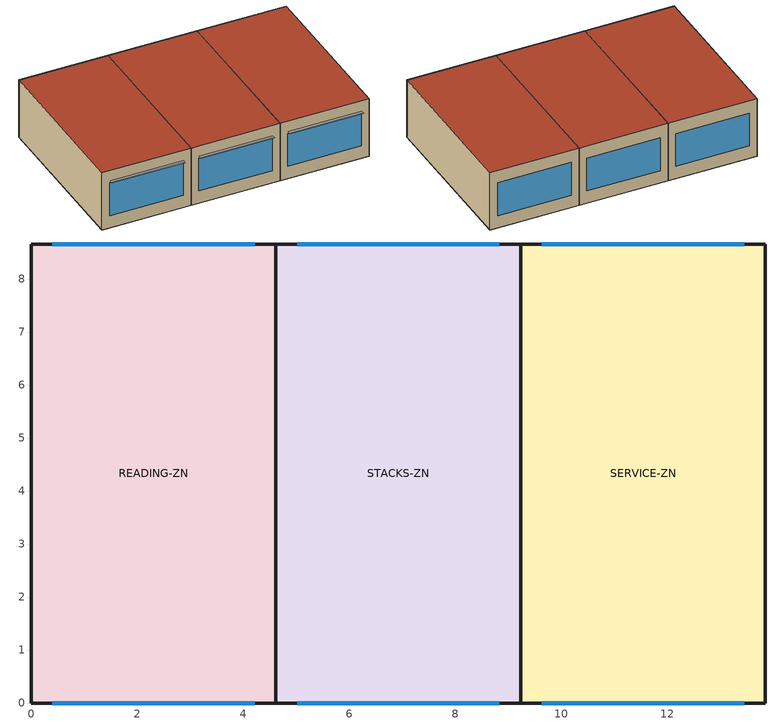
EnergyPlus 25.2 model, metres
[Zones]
READING-ZN
 floor ground (FLOOR-CONSTRUCTION): 0,0 4.62,0 4.62,8.66 0,8.66 z0
 wall outside (WALL-CONSTRUCTION): 4.62,0 0,0 0,8.66 4.62,8.66 4.62,0 z0:3.2
 window (WINDOW-CONSTRUCTION): 4.22,0 0.4,0 / 0.4,8.66 4.22,8.66 z0.68:2.52
 roof outside (ROOF-CONSTRUCTION): 0,8.66 4.62,8.66 4.62,0 0,0 z3.2
STACKS-ZN
 floor ground (FLOOR-CONSTRUCTION): 4.62,0 9.24,0 9.24,8.66 4.62,8.66 z0
 wall outside (WALL-CONSTRUCTION): 9.24,0 4.62,0 4.62,8.66 9.24,8.66 9.24,0 z0:3.2
 window (WINDOW-CONSTRUCTION): 8.84,0 5.02,0 / 5.02,8.66 8.84,8.66 z0.68:2.52
 roof outside (ROOF-CONSTRUCTION): 4.62,8.66 9.24,8.66 9.24,0 4.62,0 z3.2
SERVICE-ZN
 floor ground (FLOOR-CONSTRUCTION): 9.24,0 13.86,0 13.86,8.66 9.24,8.66 z0
 wall outside (WALL-CONSTRUCTION): 13.86,0 9.24,0 9.24,8.66 13.86,8.66 13.86,0 z0:3.2
 window (WINDOW-CONSTRUCTION): 13.46,0 9.64,0 / 9.64,8.66 13.46,8.66 z0.68:2.52
 roof outside (ROOF-CONSTRUCTION): 9.24,8.66 13.86,8.66 13.86,0 9.24,0 z3.2
shading: 0.4,-0.22 4.22,-0.22 4.22,0 0.4,0 z2.64; 5.02,-0.22 8.84,-0.22 8.84,0 5.02,0 z2.64; 9.64,-0.22 13.46,-0.22 13.46,0 9.64,0 z2.64
[Building]
quant-cli-openstudio-task-03-ubuntu: North Axis {deg}=0; Terrain=Suburbs; Loads Convergence Tolerance Value {W}=0.04; Temperature Convergence Tolerance Value {deltaC}=0.4; Solar Distribution=FullExterior; Maximum Number of Warmup Days=25; Minimum Number of Warmup Days=6
[Site:Location]
Synthetic Test USA: Latitude {deg}=39; Longitude {deg}=-104; Time Zone {hr}=-7; Elevation {m}=1600
[Material] Roughness=Rough; Thermal Absorptance=0.9; Solar Absorptance=0.7; Visible Absorptance=0.7
Name | Thickness {m} | Conductivity {W/m-K} | Density {kg/m3} | Specific Heat {J/kg-K}
WALL-MAT | 0.126 | 0.045 | 1100 | 920
ROOF-MAT | 0.1634 | 0.038 | 900 | 900
FLOOR-MAT | 0.18 | 1.2 | 1600 | 800
[WindowMaterial:SimpleGlazingSystem]
LOW-E-GLASS: U-Factor {W/m2-K}=2.6; Solar Heat Gain Coefficient=0.48; Visible Transmittance=0.62
[Construction]
WALL-CONSTRUCTION: WALL-MAT
ROOF-CONSTRUCTION: ROOF-MAT
FLOOR-CONSTRUCTION: FLOOR-MAT
WINDOW-CONSTRUCTION: LOW-E-GLASS
[HVACTemplate:Thermostat]
ENGIWORLD-THERMOSTAT: Heating Setpoint Schedule=HEATING-SP; Cooling Setpoint Schedule=COOLING-SP
[Zone] Type=1; Multiplier=1; Ceiling Height {m}=3.2; Volume {m3}=autocalculate; Floor Area {m2}=autocalculate
READING-ZN; STACKS-ZN; SERVICE-ZN
[HVACTemplate:Zone:IdealLoadsAirSystem] Template Thermostat=ENGIWORLD-THERMOSTAT; System Availability Schedule=HVAC-AVAILABILITY
READING-ZN; STACKS-ZN; SERVICE-ZN
[People] Number of People Calculation Method=People/Area; People per Floor Area {person/m2}=0.04; Fraction Radiant=0.3; Sensible Heat Fraction=autocalculate; Activity Level Schedule=ACTIVITY-SCHEDULE
Name | Zone or ZoneList or Space or SpaceList | Number of People Schedule
READING-PEOPLE | READING | OCCUPANCY-SCHEDULE
STACKS-PEOPLE | STACKS | STACKS-LOAD-SCHEDULE
SERVICE-PEOPLE | SERVICE | SERVICE-LOAD-SCHEDULE
[Lights] Design Level Calculation Method=Watts/Area; Watts per Floor Area {W/m2}=9.2; Return Air Fraction=0; Fraction Radiant=0.42; Fraction Visible=0.18; Fraction Replaceable=1
Name | Zone or ZoneList or Space or SpaceList | Schedule
READING-LIGHTS | READING | OCCUPANCY-SCHEDULE
STACKS-LIGHTS | STACKS | STACKS-LOAD-SCHEDULE
SERVICE-LIGHTS | SERVICE | SERVICE-LOAD-SCHEDULE
[ElectricEquipment] Design Level Calculation Method=Watts/Area; Watts per Floor Area {W/m2}=6.2; Fraction Latent=0; Fraction Radiant=0.3; Fraction Lost=0.2
Name | Zone or ZoneList or Space or SpaceList | Schedule
READING-EQUIPMENT | READING | OCCUPANCY-SCHEDULE
STACKS-EQUIPMENT | STACKS | STACKS-LOAD-SCHEDULE
SERVICE-EQUIPMENT | SERVICE | SERVICE-LOAD-SCHEDULE
[ZoneInfiltration:DesignFlowRate] Schedule=ALWAYS-ON; Design Flow Rate Calculation Method=AirChanges/Hour; Air Changes per Hour {1/hr}=0.5; Constant Term Coefficient=1; Temperature Term Coefficient=0; Velocity Term Coefficient=0; Velocity Squared Term Coefficient=0
Name | Zone or ZoneList or Space or SpaceList
READING-INFILTRATION | READING
STACKS-INFILTRATION | STACKS
SERVICE-INFILTRATION | SERVICE
[Space]
Name | Zone
READING | READING-ZN
STACKS | STACKS-ZN
SERVICE | SERVICE-ZN
[Daylighting:Controls] Daylighting Method=SplitFlux; Availability Schedule=OCCUPANCY-SCHEDULE; Lighting Control Type=Continuous; Minimum Input Power Fraction for Continuous or ContinuousOff Dimming Control=0.3; Minimum Light Output Fraction for Continuous or ContinuousOff Dimming Control=0.2; Number of Stepped Control Steps=1; Probability Lighting will be Reset When Needed in Manual Stepped Control=1; Glare Calculation Azimuth Angle of View Direction Clockwise from Zone y-Axis {deg}=180; Maximum Allowable Discomfort Glare Index=22; Fraction of Lights Controlled by Reference Point 1=0.18; Illuminance Setpoint at Reference Point 1 {lux}=500
Name | Zone or Space | Glare Calculation Daylighting Reference Point | Daylighting Reference Point Name 1
READING-DAYLIGHT-CONTROLS | READING | READING-DAYLIGHT-REF | READING-DAYLIGHT-REF
STACKS-DAYLIGHT-CONTROLS | STACKS | STACKS-DAYLIGHT-REF | STACKS-DAYLIGHT-REF
SERVICE-DAYLIGHT-CONTROLS | SERVICE | SERVICE-DAYLIGHT-REF | SERVICE-DAYLIGHT-REF
[Schedule:Compact]
ALWAYS-ON: Through: 12/31, For: AllDays, Until: 24:00, 1
OCCUPANCY-SCHEDULE: Through: 12/31, For: AllDays, Until: 05:46, 0, Until: 18:14, 1, Until: 24:00, 0
STACKS-LOAD-SCHEDULE: Through: 12/31, For: AllDays, Until: 05:46, 0, Until: 18:14, 0.62, Until: 24:00, 0
SERVICE-LOAD-SCHEDULE: Through: 12/31, For: AllDays, Until: 05:46, 0, Until: 18:14, 0.48, Until: 24:00, 0
HVAC-AVAILABILITY: Through: 12/31, For: AllDays, Until: 01:41, 0, Until: 22:19, 1, Until: 24:00, 0
HEATING-SP: Through: 12/31, For: AllDays, Until: 05:46, 16, Until: 18:14, 21, Until: 24:00, 16
COOLING-SP: Through: 12/31, For: AllDays, Until: 05:46, 30, Until: 18:14, 23.5, Until: 24:00, 30
ACTIVITY-SCHEDULE: Through: 12/31, For: AllDays, Until: 24:00, 120
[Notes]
ENGIWORLD_OPTIMIZATION_METADATA_BEGIN
"case_id": "quant-cli-openstudio-task-03-ubuntu",
"design_variables": {
"cooling_setpoint_c": 23.5,
"daylight_control_fraction": 0.18,
"economizer_fraction": 0.2,
"equipment_w_per_m2": 6.2,
"exterior_wall_area_m2": 168.0,
"floor_area_m2": 120.0,
"heating_setpoint_c": 21.0,
"hvac_availability_fraction": 0.86,
"infiltration_ach": 0.5,
"lighting_w_per_m2": 9.2,
"occupied_hours_fraction": 0.52,
"orientation_deg": 0.0,
"people_density_m2": 0.04,
"precool_hours": 0.0,
"roof_r_value_m2k_w": 4.3,
"shade_ratio": 0.12,
"space_count": 3,
"thermal_mass_level": 0.35,
"thermal_zone_count": 3,
"ventilation_lps_per_person": 8.0,
"wall_r_value_m2k_w": 2.8,
"window_area_m2": 42.0,
"window_shgc": 0.48,
"window_u_value_w_m2k": 2.6,
"model_quantities": {
"exterior_wall_area_m2": 168.0,
"floor_area_m2": 120.0,
"space_count": 3,
"thermal_zone_count": 3,
"window_area_m2": 42.0,
"role": "baseline_seed",
"space_names": [
"thermal_zone_names": [
ENGIWORLD_OPTIMIZATION_METADATA_END
